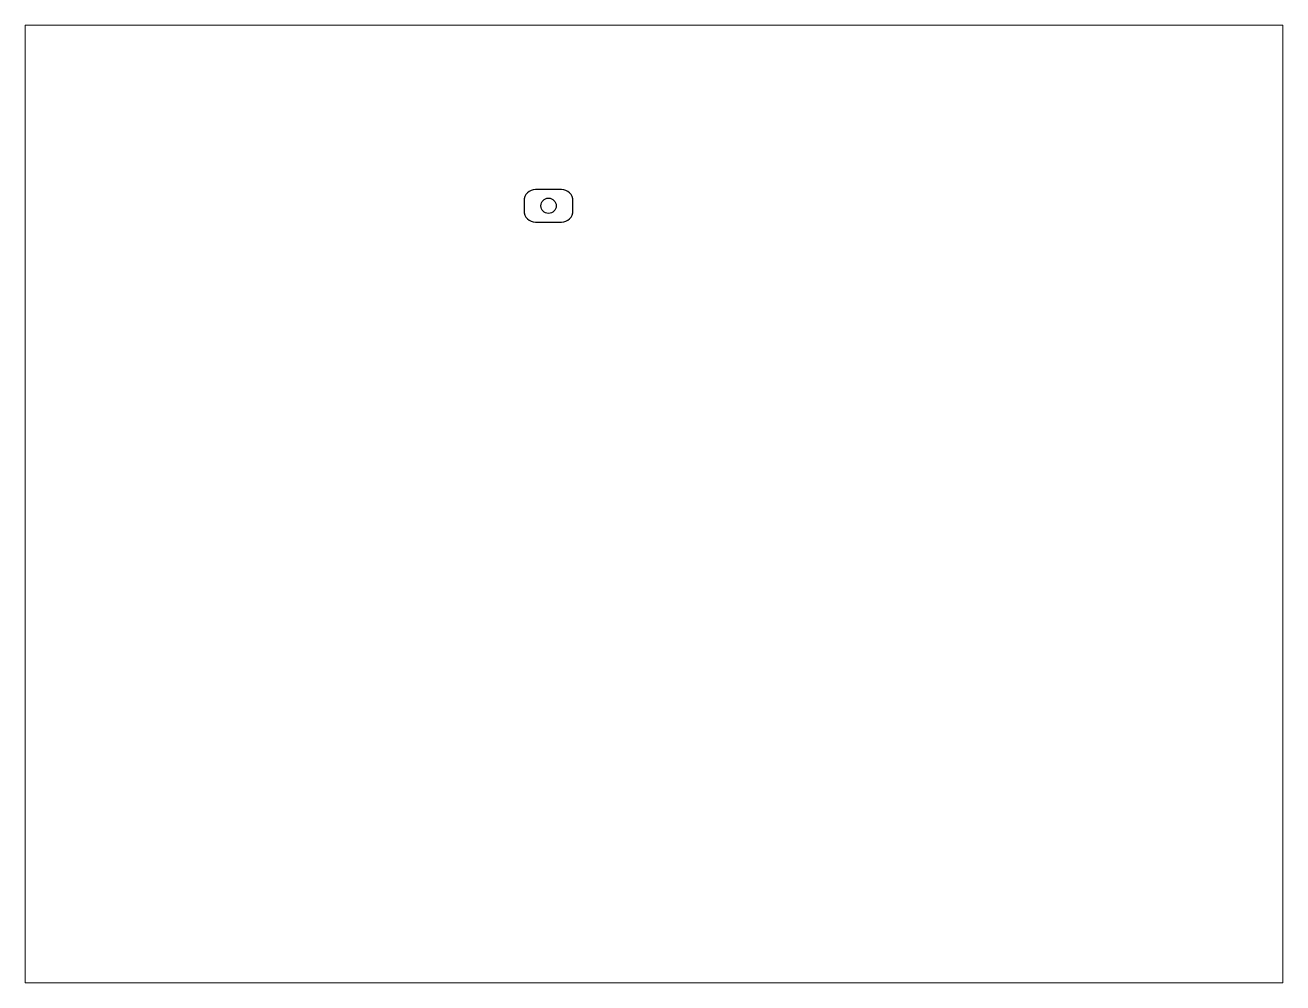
# Paper-space layout 'Layout1' of a CAD drawing. Extents: x 27 to 240, y 20 to 183.
# The model-space entities are those that its viewports show. They can reach past a viewport. Long polylines and large blocks are cut down to what shows.
import ezdxf

# ---------------------------------------------------------------- set-up
doc = ezdxf.new("R2010")
doc.units = 0
doc.header["$LTSCALE"] = 15
doc.layers.get('0').update_dxf_attribs({"linetype": 'CONTINUOUS'})

msp = doc.modelspace()

# ---------------------------------------------------------------- linework, layer by layer
at = {"color": 0, "linetype": 'BYBLOCK', "ltscale": 0.05}
msp.add_line((158.16, 216.8), (158.16, 216.8), dxfattribs=at)
msp.add_lwpolyline([(154.16, 226.8, 0.414214), (150.66, 223.3), (150.66, 220.3, 0.414214), (154.16, 216.8), (162.16, 216.8, 0.414214), (165.66, 220.3), (165.66, 223.3, 0.414214), (162.16, 226.8)], format="xyb", close=True, dxfattribs=at)
at = {"color": 0, "linetype": 'CONTINUOUS', "ltscale": 0.05}
msp.add_circle((158.16, 221.8), 2.35, dxfattribs=at)

psp = doc.layouts.get("Layout1")

# ---------------------------------------------------------------- viewports
at = {"layer": '0', "color": 0, "linetype": 'BYBLOCK', "ltscale": 0.05}
psp.add_viewport(center=(133.35, 101.6), size=(213.36, 162.56), view_center_point=(190.51, 130.3), view_height=293.8955, dxfattribs=at)

doc.saveas('drawing.dxf')
